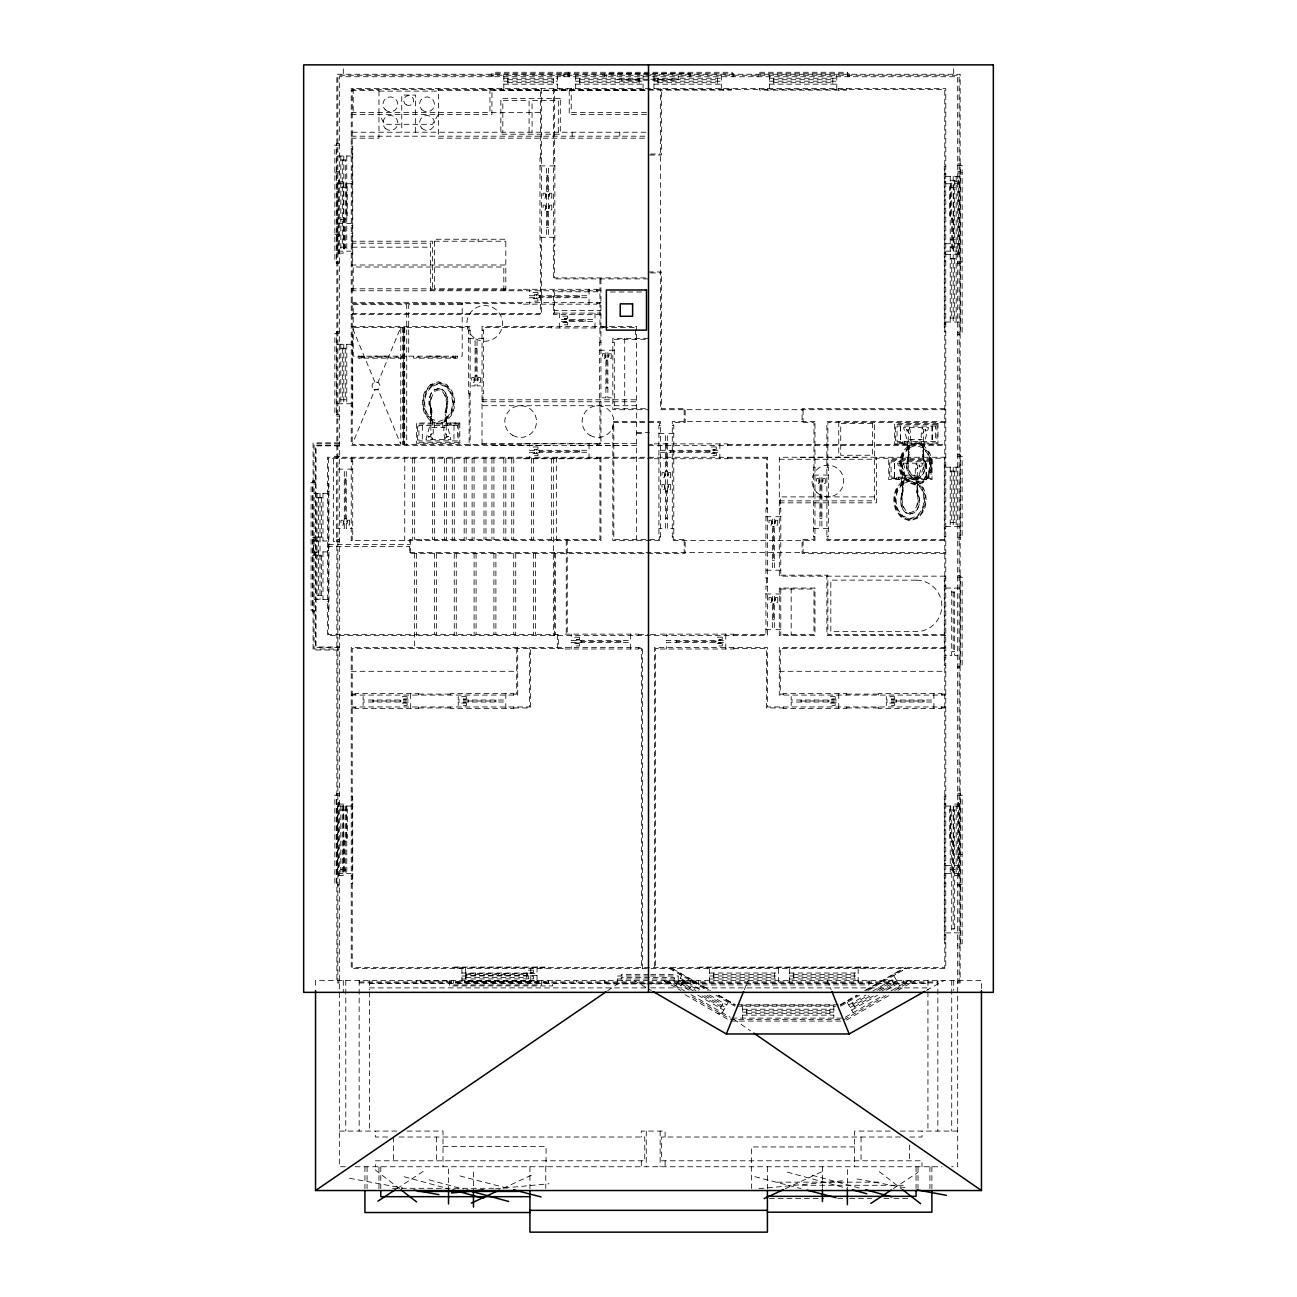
<?xml version="1.0" encoding="UTF-8"?>
<svg xmlns="http://www.w3.org/2000/svg" width="1297" height="1297" viewBox="0 0 1297 1297"><rect width="100%" height="100%" fill="white"/><g stroke="black" fill="none" stroke-linecap="round" stroke-linejoin="round"><path stroke-width="0.75" stroke-dasharray="5 3.75" d="M449.556 980.451L449.54 985.915L552.603 985.915L552.603 980.451M446.071 420.406L450.918 439.424L425.935 439.424L429.145 428.14A38.683 38.683 0 0 0 429.145 404.551L429.242 398.682L431.171 393.413L434.56 389.797L438.743 388.565L442.812 389.894C449.556 395.374 448.162 404.907 446.071 412.284M903.49 488.353L902.453 486.488C902.307 495.211 897.281 506.057 905.711 512.72L909.797 514.05L914.223 512.769L917.546 509.137L919.378 503.885L919.378 498.064A38.683 38.683 0 0 1 919.378 474.475L922.605 463.191L897.605 463.191L900.831 474.475L902.29 485.337M909.44 452.685L908.403 450.805C908.257 459.543 903.231 470.389 911.661 477.037L915.731 478.382L919.913 477.134L923.302 473.518L925.231 468.266L925.328 462.397A38.683 38.683 0 0 1 925.328 438.791L928.539 427.524L903.555 427.524L906.781 438.791L908.24 449.67M919.378 498.064L919.297 503.933L917.368 509.202L913.98 512.818L909.797 514.05M446.233 408.263L445.033 412.835M908.24 458.684L909.44 454.112M902.29 494.352L903.49 489.78M445.033 439.424C440.072 423.73 452.783 404.859 442.147 391.175L438.548 389.894L434.949 391.175C424.314 404.859 437.024 423.73 432.063 439.424M909.44 427.524C914.401 443.217 901.691 462.089 912.326 475.756L915.925 477.037L919.524 475.756C930.16 462.089 917.449 443.217 922.41 427.524M903.49 463.191C908.451 478.885 895.757 497.756 906.376 511.44L909.975 512.72L913.574 511.44C924.21 497.756 911.515 478.885 916.46 463.191M744.348 989.676L748.11 980.451M521.67 444.368L352.217 444.368L374.914 389.716L377.978 389.343L400.773 444.368L400.773 327.444L377.93 382.453L374.022 382.469A3.956 3.956 0 0 0 374.022 389.343L374.979 389.732M445.033 421.071L446.071 419.207M908.403 447.741L909.44 445.86M902.453 483.408L903.49 481.544M673.159 970.642L673.889 969.362L710.756 990.584M680.017 974.598L680.763 973.317M675.802 985.898L681.736 975.587M680.73 985.298L683.697 980.143M720.37 1008.126L723.337 1002.97M722.316 1012.665L728.249 1002.37M729.968 1003.359L730.714 1002.062M438.418 114.395L432.485 124.301L384.917 124.301L378.967 114.395M430.863 435.03L432.063 433.36M445.033 438.532L446.233 436.846L446.233 406.966M909.44 428.415L908.24 430.085L908.24 459.981M923.61 431.917L922.41 433.798M903.49 464.083L902.29 465.769L902.29 495.649M916.46 469.255L917.676 467.585M607.661 990.73L622.69 980.451M397.044 1188.587L425.027 1170.186M893.406 1188.587L918 1172.407M846.438 1020.091L889.337 995.318M897.929 990.373L915.082 980.451M840.164 1004.737L856.847 995.123M864.742 990.584L901.61 969.362L902.339 970.642M840.294 1005.224L857.495 995.318M866.104 990.373L905.695 967.578M840.553 1006.229L859.489 995.318M867.92 990.47L905.954 968.567M848.741 1004.948L865.958 995.026M872.849 991.054L895.238 978.165M852.907 1004.251L868.423 995.318M877.031 990.357L892.547 981.44M850.216 1007.526L870.887 995.626M879.496 990.665L896.73 980.743M854.399 1006.829L873.351 995.918M881.96 990.957L894.038 984.001M851.691 1010.104L877.534 995.221M886.143 990.26L898.205 983.321M845.304 1017.205L883.322 995.318M891.071 990.859L909.132 980.451M885.964 995.512L844.136 1019.604L731.362 1019.604L689.534 995.512M894.687 990.486L912.115 980.451M926.528 990.373L944.103 980.451M503.074 1188.36L531.802 1175.001M785.269 1188.749L824.503 1170.494M445.033 419.969L450.578 413.808A25.324 25.324 0 0 0 450.578 391.807L445.86 385.939L438.548 383.345L431.236 385.939L426.502 391.807A25.324 25.324 0 0 0 426.502 413.808L432.063 419.969M445.033 420.828L451.307 414.197A26.199 26.199 0 0 0 451.307 391.418L446.346 385.258L438.548 382.485L430.75 385.258L425.773 391.418A26.199 26.199 0 0 0 425.773 414.197L432.063 420.828M909.44 446.119L903.166 452.75A26.199 26.199 0 0 0 903.166 475.529L908.127 481.69L915.925 484.462L923.723 481.69L928.701 475.529A26.199 26.199 0 0 0 928.701 452.75L922.41 446.119M909.44 446.979L903.896 453.139A25.324 25.324 0 0 0 903.896 475.14L908.613 481.009L915.925 483.603L923.237 481.009L927.971 475.14A25.324 25.324 0 0 0 927.971 453.139L922.41 446.979M903.49 481.787L897.216 488.418A26.199 26.199 0 0 0 897.216 511.196L902.177 517.357L909.975 520.129L917.79 517.357L922.751 511.196A26.199 26.199 0 0 0 922.751 488.418L916.46 481.787M903.49 482.646L897.946 488.807A25.324 25.324 0 0 0 897.946 510.807L902.663 516.676L909.975 519.27L917.287 516.676L922.021 510.807A25.324 25.324 0 0 0 922.021 488.807L916.46 482.646M438.743 388.565L434.3 389.846L430.993 393.477L429.145 398.73L429.145 404.551M495.47 1188.814L549.036 1183.772M758.923 1188.684L844.396 1180.643M648.5 74.269L336.863 74.269L336.863 458.246M650.527 74.269L960.137 74.269L960.137 982.931L957.672 982.931M503.82 78.225L557.337 78.225M575.673 78.225L643.053 78.225M653.947 78.225L721.327 78.225M769.397 78.225L836.776 78.225M648.743 79.214L617.291 79.214L617.291 75.258M650.705 79.214L678.234 79.214L678.234 75.258M507.792 79.717L553.365 79.717M579.629 79.717L639.081 79.717M657.919 79.717L717.371 79.717M773.352 79.717L832.804 79.717M503.82 81.192L557.337 81.192M575.673 81.192L643.053 81.192M653.947 81.192L721.327 81.192M769.397 81.192L836.776 81.192M507.792 82.684L553.365 82.684M579.629 82.684L639.081 82.684M657.919 82.684L717.371 82.684M773.352 82.684L832.804 82.684M503.82 84.175L557.337 84.175M575.673 84.175L643.053 84.175M653.947 84.175L721.327 84.175M769.397 84.175L836.776 84.175M351.228 90.612L378.967 90.612M438.418 90.612L644.463 90.612M378.967 91.114L438.418 91.114M351.228 112.417L541.481 112.417M646.522 112.417L571.215 112.417L571.215 88.634M351.228 114.395L491.936 114.395L491.936 88.634M646.522 114.395L569.221 114.395L569.221 88.634M352.217 132.229L647.511 132.229M351.228 136.201L647.511 136.201M351.228 138.179L378.967 138.179L378.967 88.634M644.463 138.179L438.418 138.179L438.418 88.634M339.328 143.627L336.361 143.627L336.361 263.534L339.328 263.534M339.328 145.118L334.869 145.118L334.869 262.043L339.328 262.043M351.228 146.107L352.719 146.107L352.719 261.054L351.228 261.054M351.228 154.035L352.719 154.035M650.478 154.035L660.384 154.035M649.489 155.024L661.389 155.024L661.389 89.623M337.852 156.013L351.228 156.013M541.481 157.991L539.99 157.991L539.99 245.198L541.481 245.198M553.365 157.991L554.857 157.991L554.857 245.198L553.365 245.198M340.819 159.985L346.769 159.985M957.672 163.941L960.639 163.941L960.639 334.383L957.672 334.383M957.672 165.432L962.131 165.432L962.131 332.891L957.672 332.891M539.99 165.919L546.442 165.919L546.442 237.27L539.99 237.27M554.857 165.919L548.42 165.919L548.42 237.27L554.857 237.27M945.772 166.421L944.281 166.421L944.281 331.902L945.772 331.902M336.361 171.366L339.328 171.366M957.672 171.366L960.639 171.366M334.869 172.858L339.328 172.858M957.672 172.858L962.131 172.858M351.228 173.847L352.719 173.847M944.281 173.847L945.772 173.847M944.281 174.349L945.772 174.349M546.442 175.841L548.42 175.841M945.772 176.327L959.148 176.327M339.328 180.186L338.339 180.186L338.339 254.715L339.328 254.715M950.231 180.299L956.181 180.299M957.672 180.186L958.661 180.186L958.661 254.715L957.672 254.715M351.228 181.775L352.719 181.775M944.281 181.775L945.772 181.775M337.852 183.752L351.228 183.752M945.772 183.752L959.148 183.752M346.267 186.736L347.256 186.736L347.256 215.967L344.289 215.967L344.289 251.148M950.733 186.736L949.744 186.736L949.744 215.967L952.711 215.967L952.711 251.148M340.819 187.725L346.769 187.725M950.231 187.725L956.181 187.725M546.442 191.68L548.42 191.68M545.437 194.858L546.442 194.858M548.42 194.842L549.409 194.842M545.437 196.463L546.442 196.463M548.42 196.447L549.409 196.447M545.437 206.726L546.442 206.726M548.42 206.742L549.409 206.742M545.437 208.347L546.442 208.347M548.42 208.347L549.409 208.347M546.442 211.508L548.42 211.508M344.289 218.934L345.278 218.934M951.722 218.934L952.711 218.934M340.819 219.436L346.769 219.436M337.852 223.392L351.228 223.392M351.228 225.386L352.719 225.386M546.442 227.364L548.42 227.364M351.228 233.298L352.719 233.298M334.869 234.303L339.328 234.303M336.361 235.778L339.328 235.778M950.231 239.75L956.181 239.75M351.228 241.226L432.485 241.226L432.485 290.771M434.463 241.226L505.814 241.226M351.228 243.22L430.491 243.22L430.491 290.771M945.772 243.706L959.148 243.706M340.819 247.176L346.769 247.176M352.217 247.176L430.491 247.176M950.231 247.176L956.181 247.176M344.289 248.165L345.278 248.165L345.278 159.985M952.711 248.165L951.722 248.165L951.722 180.299M337.852 251.148L351.228 251.148M945.772 251.148L959.148 251.148M351.228 253.126L352.719 253.126M944.281 253.126L945.772 253.126M945.772 254.617L959.148 254.617M950.231 258.573L956.181 258.573M944.281 261.054L945.772 261.054M957.672 262.043L962.131 262.043M957.672 263.534L960.639 263.534M351.228 265.01L505.814 265.01M648.5 271.948L661.389 271.948L661.389 408.701L685.156 408.701L685.156 422.579L673.273 422.579L673.273 425.546M650.478 272.937L660.384 272.937M645.533 277.898L554.37 277.898L554.37 245.198M648.5 278.887L553.365 278.887L553.365 88.634M351.228 288.793L432.485 288.793M505.814 288.793L434.463 288.793L434.463 239.248L476.08 239.248L476.08 241.226M430.491 289.782L521.67 289.782M596.977 289.782L599.944 289.782L599.944 277.898M351.228 290.771L600.933 290.771M610.352 291.971L644.512 291.971M539.503 296.721L579.143 296.721M351.228 302.671L600.933 302.671M352.217 303.66L521.67 303.66M596.977 303.66L599.944 303.66M462.202 304.649L408.701 304.649L408.701 356.172L462.202 356.172L462.202 302.671M553.365 310.599L600.933 310.599M553.365 313.08L600.933 313.08M352.217 313.566L540.492 313.566L540.492 245.198M351.228 314.555L541.481 314.555L541.481 88.634M600.933 314.555L553.365 314.555L553.365 290.771M950.231 318.024L956.181 318.024M569.221 320.505L585.077 320.505M945.772 321.996L959.148 321.996M944.281 323.974L945.772 323.974M351.228 326.455L470.13 326.455L470.13 445.357M551.387 327.444L483.019 327.444L483.019 330.411M602.91 327.444L635.611 327.444L635.611 339.328M403.254 330.411L404.242 330.411M470.13 330.411L468.655 330.411L468.655 393.834L470.13 393.834M482.03 330.411L483.505 330.411L483.505 393.834L482.03 393.834M339.328 331.902L336.361 331.902L336.361 416.126L339.328 416.126M339.328 333.394L334.869 333.394L334.869 414.651L339.328 414.651M351.228 334.383L352.719 334.383L352.719 413.646L351.228 413.646M468.655 338.339L475.091 338.339L475.091 385.906L468.655 385.906M483.505 338.339L477.069 338.339L477.069 385.906L483.505 385.906M648.5 338.339L612.832 338.339L612.832 409.69L648.5 409.69M645.533 339.328L613.821 339.328L613.821 342.311M351.228 342.311L352.719 342.311M600.933 342.311L599.457 342.311L599.457 405.718M612.832 342.311L614.308 342.311L614.308 405.718M337.852 344.289L351.228 344.289M340.819 348.245L346.769 348.245M475.091 348.245L477.069 348.245M599.457 350.239L605.894 350.239L605.894 397.806L599.457 397.806M614.308 350.239L607.871 350.239L607.871 397.806L614.308 397.806M604.905 355.362L605.894 355.362M607.871 355.378L608.86 355.378M406.723 356.172L353.206 356.172L353.206 304.649L406.723 304.649L406.723 445.357M604.905 356.983L605.894 356.983M607.871 356.999L608.86 356.999M605.894 360.144L607.871 360.144M403.254 368.072L404.242 368.072M403.254 372.028L404.242 372.028M403.254 375.011L404.242 375.011M475.091 376L477.069 376M474.102 379.162L475.091 379.162M477.069 379.146L478.058 379.146M474.102 380.767L475.091 380.767M477.069 380.767L478.058 380.767M605.894 387.884L607.871 387.884M340.819 399.784L346.769 399.784M482.03 399.784L636.616 399.784M482.03 401.762L636.616 401.762M337.852 403.74L351.228 403.74M351.228 405.718L352.719 405.718M636.616 405.718L483.019 405.718L483.019 393.834M645.533 408.701L613.821 408.701L613.821 405.718M944.783 408.701L802.097 408.701L802.097 422.579L813.981 422.579L813.981 467.163M945.772 409.69L660.384 409.69L660.384 88.634M644.544 421.574L612.832 421.574L612.832 540.492L660.384 540.492L660.384 421.574L646.522 421.574M945.772 421.574L826.87 421.574L826.87 540.492L945.772 540.492M944.783 422.579L827.859 422.579L827.859 467.163M660.384 425.546L658.908 425.546L658.908 536.52L660.384 536.52M672.284 425.546L673.775 425.546L673.775 536.52L672.284 536.52M432.063 427.394L445.033 427.394M636.616 432.485L649.489 432.485M636.616 433.474L644.544 433.474M658.908 433.474L665.345 433.474L665.345 528.592L658.908 528.592M673.775 433.474L667.323 433.474L667.323 528.592L673.775 528.592M909.44 439.553L922.41 439.553M403.254 441.402L404.242 441.402M339.328 442.877L313.08 442.877L313.08 649.992L339.328 649.992M482.03 443.379L636.616 443.379M665.345 443.379L667.323 443.379M339.328 443.882L314.069 443.882L314.069 649.003L339.328 649.003M596.977 444.368L599.944 444.368L599.944 405.718M649.489 444.368L652.456 444.368M727.779 444.368L944.783 444.368M339.328 445.357L315.544 445.357L315.544 647.511L339.328 647.511M636.616 445.357L351.228 445.357L351.228 88.634L945.772 88.634L945.772 968.567L351.228 968.567L351.228 647.511L642.55 647.511L642.55 968.567M648.5 445.357L945.772 445.357M339.328 445.86L316.046 445.86L316.046 647.008L339.328 647.008M660.384 450.318L719.851 450.318L719.851 443.882M539.503 451.307L579.143 451.307M670.306 451.307L709.929 451.307M660.384 452.296L719.851 452.296L719.851 458.733M957.672 454.777L960.639 454.777L960.639 539.001L957.672 539.001M339.328 456.268L333.394 456.268L333.394 541.481L339.328 541.481M957.672 456.268L962.131 456.268L962.131 537.509L957.672 537.509M339.328 456.755L336.361 456.755L336.361 540.979L339.328 540.979M945.772 457.257L779.302 457.257L779.302 576.16L945.772 576.16M652.456 458.246L328.433 458.246L328.433 634.622L558.326 634.622L558.326 648.5M727.779 458.246L766.414 458.246L766.414 508.781M874.421 458.246L944.783 458.246M779.302 459.235L876.415 459.235M351.228 461.213L352.719 461.213L352.719 536.52L351.228 536.52M944.281 465.185L945.772 465.185M814.97 467.163L813.495 467.163L813.495 536.52L814.97 536.52M826.87 467.163L828.345 467.163L828.345 536.52L826.87 536.52M945.772 467.163L959.148 467.163M337.852 469.141L344.289 469.141L344.289 528.592L337.852 528.592M352.719 469.141L346.267 469.141L346.267 528.592L352.719 528.592M665.345 471.119L667.323 471.119M950.231 471.119L956.181 471.119M664.356 474.297L665.345 474.297M667.323 474.28L668.312 474.28M813.495 475.091L819.931 475.091L819.931 528.592L813.495 528.592M828.345 475.091L821.909 475.091L821.909 528.592L828.345 528.592M903.49 475.221L916.46 475.221M664.356 475.902L665.345 475.902M667.323 475.886L668.312 475.886M344.289 479.047L346.267 479.047M818.942 480.23L819.931 480.23M821.909 480.23L822.898 480.23M315.544 481.041L312.577 481.041L312.577 611.844L315.544 611.844M818.942 481.836L819.931 481.836M821.909 481.852L822.898 481.852M315.544 482.516L311.085 482.516L311.085 610.352L315.544 610.352M327.444 483.505L328.935 483.505L328.935 609.363L327.444 609.363M819.931 484.997L821.909 484.997M664.356 486.164L665.345 486.164M667.323 486.18L668.312 486.18M664.356 487.785L665.345 487.785M667.323 487.785L668.312 487.785M665.345 490.947L667.323 490.947M327.444 491.433L328.935 491.433M314.069 493.427L327.444 493.427M874.421 496.897L780.291 496.897L780.291 508.781M317.035 497.383L322.985 497.383M779.302 500.853L874.421 500.853L874.421 421.574M779.302 502.831L876.415 502.831L876.415 457.257M767.402 508.781L765.927 508.781L765.927 578.138L767.402 578.138M779.302 508.781L780.794 508.781L780.794 576.16M765.927 516.709L772.364 516.709L772.364 570.21L765.927 570.21M780.794 516.709L774.341 516.709L774.341 570.21L780.794 570.21M344.289 518.687L346.267 518.687M665.345 518.687L667.323 518.687M819.931 518.687L821.909 518.687M343.3 521.848L344.289 521.848M346.267 521.848L347.256 521.848M771.375 521.848L772.364 521.848M774.341 521.848L775.33 521.848M950.231 522.659L956.181 522.659M343.3 523.469L344.289 523.469M346.267 523.453L347.256 523.453M771.375 523.453L772.364 523.453M774.341 523.469L775.33 523.469M772.364 526.614L774.341 526.614M945.772 526.614L959.148 526.614M944.281 528.592L945.772 528.592M945.772 536.52L944.281 536.52L944.281 457.257M317.035 537.023L322.985 537.023M312.577 537.509L315.544 537.509M315.544 538.725L313.566 538.725L313.566 554.143L315.544 554.143M314.069 539.293L315.544 539.293M339.328 539.503L336.863 539.503L336.863 982.931L339.328 982.931M944.783 539.503L827.859 539.503L827.859 536.52M313.566 540.492L317.035 540.492M314.069 540.979L327.444 540.979M328.433 544.448L409.69 544.448M327.444 546.442L409.69 546.442M327.444 550.398L328.433 550.398M314.069 551.89L327.444 551.89M313.566 552.376L317.035 552.376M409.69 552.376L945.772 552.376M944.783 553.365L802.097 553.365L802.097 539.503L813.981 539.503L813.981 536.52M314.069 553.592L315.544 553.592M312.577 555.359L315.544 555.359M317.035 555.846L322.985 555.846M772.364 560.304L774.341 560.304M780.794 575.171L827.859 575.171L827.859 634.622L944.783 634.622M957.672 575.673L960.639 575.673L960.639 667.825L957.672 667.825M957.672 577.149L962.131 577.149L962.131 666.334L957.672 666.334M945.772 578.138L944.281 578.138L944.281 665.345L945.772 665.345M767.402 586.066L765.927 586.066L765.927 635.611M944.281 586.066L945.772 586.066M945.772 588.06L951.722 588.06L951.722 655.439L945.772 655.439M959.148 588.06L954.689 588.06L954.689 655.439L959.148 655.439M780.794 589.049L813.981 589.049L813.981 634.622L780.794 634.622M951.722 592.016L954.689 592.016M765.927 593.994L772.364 593.994L772.364 629.677L765.927 629.677M780.794 593.994L774.341 593.994L774.341 629.677L780.794 629.677M317.035 595.485L322.985 595.485M771.375 599.133L772.364 599.133M774.341 599.149L775.33 599.149M314.069 599.457L327.444 599.457M771.375 600.738L772.364 600.738M774.341 600.754L775.33 600.754M327.444 601.435L328.935 601.435M772.364 603.916L774.341 603.916M772.364 619.771L774.341 619.771M638.594 634.622L648.5 634.622M650.478 634.622L658.406 634.622M733.713 634.622L765.927 634.622M945.772 635.611L826.87 635.611L826.87 576.16M581.121 641.561L620.76 641.561M676.24 641.561L715.879 641.561M945.772 647.511L779.302 647.511L779.302 695.079L945.772 695.079M563.287 648.5L352.217 648.5L352.217 967.578L944.783 967.578L944.783 89.623L554.37 89.623L554.37 157.991M638.594 648.5L641.561 648.5L641.561 967.578M658.406 648.5L655.439 648.5L655.439 967.578M733.713 648.5L766.414 648.5L766.414 707.951L783.258 707.951M944.783 648.5L780.291 648.5L780.291 694.09L783.258 694.09M951.722 651.467L954.689 651.467M944.281 657.417L945.772 657.417M351.228 671.295L517.698 671.295M779.302 671.295L945.772 671.295M352.217 694.09L355.183 694.09M418.607 694.09L450.318 694.09M513.742 694.09L516.709 694.09L516.709 648.5M846.682 694.09L878.393 694.09M941.817 694.09L944.783 694.09M351.228 695.079L517.698 695.079L517.698 647.511M373.017 701.012L400.773 701.012M468.152 701.012L495.892 701.012M801.108 701.012L828.848 701.012M896.227 701.012L923.983 701.012M351.228 706.962L529.598 706.962L529.598 647.511M945.772 706.962L767.402 706.962L767.402 647.511L654.45 647.511L654.45 968.567M352.217 707.951L355.183 707.951M418.607 707.951L450.318 707.951M513.742 707.951L530.586 707.951L530.586 648.5M846.682 707.951L878.393 707.951M941.817 707.951L944.783 707.951M339.328 793.667L336.361 793.667L336.361 885.819L339.328 885.819M957.672 793.667L960.639 793.667L960.639 945.286L957.672 945.286M339.328 795.158L334.869 795.158L334.869 884.343L339.328 884.343M957.672 795.158L962.131 795.158L962.131 943.794L957.672 943.794M351.228 796.147L352.719 796.147L352.719 883.354L351.228 883.354M945.772 796.147L944.281 796.147L944.281 942.806L945.772 942.806M339.328 802.47L338.339 802.47L338.339 877.015L339.328 877.015M957.672 802.47L958.661 802.47L958.661 877.015L957.672 877.015M351.228 804.075L352.719 804.075M944.281 804.075L945.772 804.075M337.852 806.053L351.228 806.053M945.772 806.053L959.148 806.053M346.267 809.036L347.256 809.036L347.256 838.267L344.289 838.267L344.289 873.432M950.733 809.036L949.744 809.036L949.744 838.267L952.711 838.267L952.711 873.432M340.819 810.025L346.769 810.025M950.231 810.025L956.181 810.025M344.289 841.234L345.278 841.234M951.722 841.234L952.711 841.234M957.672 853.118L960.639 853.118M957.672 854.61L962.131 854.61M944.281 855.598L945.772 855.598M944.281 863.526L945.772 863.526M945.772 865.504L951.722 865.504M954.689 865.504L959.148 865.504M340.819 869.476L346.769 869.476M950.231 869.476L956.181 869.476M344.289 870.465L345.278 870.465M951.722 870.465L952.711 870.465M337.852 873.432L351.228 873.432M945.772 873.432L959.148 873.432M351.228 875.426L352.719 875.426M944.281 875.426L945.772 875.426M944.281 883.354L945.772 883.354M957.672 884.343L962.131 884.343M957.672 885.819L960.639 885.819M951.722 928.928L954.689 928.928M945.772 932.9L951.722 932.9L951.722 810.025M959.148 932.9L954.689 932.9L954.689 810.025M944.281 934.878L945.772 934.878M461.91 973.026L530.781 973.026M709.589 973.026L778.427 973.026M789.338 973.026L858.176 973.026M465.866 974.517L527.117 974.517M648.743 974.517L621.263 974.517L621.263 975.993M650.705 974.517L674.278 974.517L674.278 975.993M713.545 974.517L774.471 974.517M793.294 974.517L854.22 974.517M461.91 975.993L530.781 975.993M648.743 975.993L617.291 975.993L617.291 981.942M650.705 975.993L678.234 975.993L678.234 981.942M709.589 975.993L778.427 975.993M789.338 975.993L858.176 975.993M465.866 977.484L526.809 977.484M713.545 977.484L774.471 977.484M793.294 977.484L854.22 977.484M461.91 978.976L533.505 978.878L533.505 976.495L528.673 976.495L528.673 978.878M617.291 978.976L678.234 978.976M709.589 978.976L778.427 978.976M789.338 978.976L858.176 978.976M471.038 981.456L531.3 981.456M339.328 981.942L337.852 981.942L337.852 75.258L959.148 75.258L959.148 981.942L957.672 981.942M359.156 981.942L937.844 981.942M359.156 982.931L937.844 982.931M369.564 983.418L927.939 983.45M644.739 983.92L606.396 983.92L606.396 980.451M646.749 983.92L689.129 983.92L689.129 980.451M369.564 987.892L648.743 987.892M650.77 987.892L927.939 987.892M737.361 1004.737L838.138 1004.737M741.268 1005.224L838.267 1005.224M736.939 1006.229L835.803 1006.229M742.662 1009.196L833.825 1009.196M746.634 1010.687L829.869 1010.687M742.662 1012.163L833.825 1012.163M717.387 1013.362L723.499 1013.362M746.634 1013.654L829.869 1013.654M742.662 1015.146L833.825 1015.146M731.767 1018.113L843.731 1018.113M730.778 1021.079L840.732 1021.079M339.328 1131.081L397.352 1131.081M407.08 1131.081L443.007 1131.081L443.007 1166.749M890.277 1131.081L854.61 1131.081L854.61 1166.749M900.199 1131.081L957.672 1131.081M387.592 1137.015L375.498 1137.015L375.498 1131.081M399.087 1137.015L644.755 1137.015L644.755 1160.799L375.498 1160.799L375.498 1166.749M900.523 1137.015L661.616 1137.015L661.616 1160.799L921.989 1160.799L921.989 1166.749M909.862 1137.015L921.989 1137.015L921.989 1131.081M443.007 1146.435L546.069 1146.435L546.069 1166.749M854.61 1146.937L751.563 1146.937L751.563 1188.555M345.359 1166.749L339.328 1166.749L339.328 76.734L957.672 76.734L957.672 1166.749L951.722 1166.749M355.183 1166.749L941.817 1166.749M777.276 1182.167L878.345 1182.167M802.227 1185.28L903.296 1185.28M392.618 1188.311L493.687 1188.311M769.413 1198.46L823.644 1198.46M837.7 1198.46L847.735 1198.46M849.746 1198.46L871.843 1198.46M883.889 1198.46L891.914 1198.46M893.925 1198.46L909.991 1198.46M857.009 1178.957L908.338 1188.344M349.493 1178.292L402.573 1188.003M754.886 1176.687L800.979 1188.603M459.981 1175.957L508.084 1188.392M812.214 1175.244L860.657 1188.409M787.279 1172.131L846.552 1188.247M429.096 1179.832L463.386 1189.171M404.145 1176.736L447.416 1188.49M910.105 514.05L905.971 512.769L902.663 509.137L900.831 503.885L900.831 498.064M438.418 388.565L442.553 389.846L445.86 393.477L447.692 398.73L447.692 404.551M718.651 995.123L735.334 1004.737M669.803 967.578L709.394 990.373M718.003 995.318L735.204 1005.224M669.544 968.567L707.578 990.47M716.009 995.318L734.945 1006.229M680.26 978.165L702.65 991.054M709.54 995.026L726.774 1004.948M682.952 981.44L698.467 990.357M707.076 995.318L722.591 1004.251M678.769 980.743L696.003 990.665M704.611 995.626L725.282 1007.526M681.476 984.001L693.538 990.957M702.147 995.918L721.1 1006.829M677.293 983.321L689.356 990.26M697.964 995.221L723.807 1010.104M666.366 980.451L684.524 990.908M691.123 994.718L730.195 1017.205M663.383 980.451L680.812 990.486M685.092 994.718L729.092 1020.123M633.925 980.451L651.353 990.551M733.826 1019.264L750.444 1030.758M879.35 1171.694L902.825 1189.9M375.287 1169.91L399.589 1188.749M922.41 428.318L923.61 429.988L923.61 459.981M908.24 431.998L909.44 433.684M916.46 464.002L917.676 465.672L917.676 495.649M902.29 467.682L903.49 469.352M445.033 433.263L446.233 434.933M432.063 438.613L430.863 436.943L430.863 406.966M894.735 973.317L895.481 974.598M893.763 975.587L899.696 985.898M891.801 980.143L894.768 985.298M852.161 1002.97L855.128 1008.126M847.249 1002.37L853.183 1012.665M844.785 1002.062L845.531 1003.359M445.033 414.262L446.071 416.126M922.41 454.112L923.61 458.684M916.46 489.78L917.676 494.352M432.063 412.835L430.863 408.263M374.914 382.096L352.217 327.444L469.141 327.444L469.141 330.411M827.389 980.451L831.15 989.676M455.977 981.942L546.15 981.942L546.653 982.931M548.631 980.451L548.647 982.931L548.631 980.451L548.647 981.942M981.456 988.541L981.456 980.451L315.544 980.451L315.544 988.541M956.181 176.327L956.181 251.148M956.181 254.617L956.181 321.996M956.181 467.163L956.181 526.614M956.181 806.053L956.181 873.432M954.689 180.299L954.689 247.176M954.689 258.573L954.689 318.024M954.689 471.119L954.689 522.659M953.7 68.806L953.7 76.734M953.7 980.451L953.7 990.373M953.214 176.327L953.214 251.148M953.214 254.617L953.214 321.996M953.214 467.163L953.214 526.614M953.214 592.016L953.214 651.467M953.214 806.053L953.214 928.928M951.722 258.573L951.722 318.024M951.722 471.119L951.722 522.659M951.722 980.451L951.722 1131.081M950.733 183.752L950.733 215.967M950.733 806.053L950.733 838.267M950.231 176.327L950.231 251.148M950.231 254.617L950.231 321.996M950.231 467.163L950.231 526.614M950.231 806.053L950.231 873.432M941.817 695.079L941.817 693.587L878.393 693.587L878.393 695.079M941.817 706.962L941.817 708.454L878.393 708.454L878.393 706.962M937.844 980.451L937.844 1131.081M933.889 693.587L933.889 700.023L886.321 700.023L886.321 693.587M933.889 708.454L933.889 702.017L886.321 702.017L886.321 708.454M932.17 426.048L932.17 441.531M932.105 426.048L932.105 441.531M931.894 1166.749L931.894 1188.555M929.917 1166.749L929.917 1188.555M927.939 980.451L927.939 990M927.939 991.929L927.939 1131.081M925.328 462.397L925.328 468.217L923.48 473.454L920.173 477.085L916.055 478.382L911.921 477.085L908.613 473.454L906.781 468.217L906.781 462.397M923.983 700.023L923.983 702.017M920.043 439.553L920.043 444.498M918.033 1166.749L918.033 1188.555M916.055 1166.749L916.055 1188.441M914.109 475.221L914.109 480.166M911.807 439.553L911.807 444.498M909.489 1144.943L909.489 1160.799M905.857 475.221L905.857 480.166M904.868 441.531L904.868 443.979M904.058 441.531L904.058 443.979M903.766 980.451L903.766 981.942M902.744 441.531L902.744 443.007L898.724 443.007L898.724 443.979M900.523 426.048L900.523 441.531M900.458 426.048L900.458 441.531M898.918 477.199L898.918 479.647M898.108 477.199L898.108 479.647M896.794 477.199L896.794 478.674L892.79 478.674L892.79 479.647M896.227 700.023L896.227 702.017M893.066 699.034L893.066 700.023M893.082 702.017L893.082 703.006M891.461 699.034L891.461 700.023M891.461 702.017L891.461 703.006M869.087 980.451L869.087 984.909L698.678 984.909L698.678 980.451M868.082 968.567L868.082 967.076L699.667 967.076L699.667 968.567M861.046 1137.015L861.046 1160.799M860.154 967.076L860.154 968.567M858.176 968.567L858.176 981.942M857.576 457.257L798.125 457.257M854.22 973.026L854.22 978.976M849.162 76.734L849.162 73.767L757.01 73.767L757.01 76.734M847.671 76.734L847.671 72.275L758.486 72.275L758.486 76.734M847.379 1169.618L847.379 1188.522M846.682 88.634L846.682 90.125L759.491 90.125L759.491 88.634M846.682 695.079L846.682 693.587L783.258 693.587L783.258 695.079M846.682 706.962L846.682 708.454L783.258 708.454L783.258 706.962M838.754 88.634L838.754 90.125M838.754 421.574L838.754 457.257M838.754 693.587L838.754 700.023L791.186 700.023L791.186 693.587M838.754 708.454L838.754 702.017L791.186 702.017L791.186 708.454M836.776 75.258L836.776 88.634M833.825 1006.229L833.825 1018.113M833.631 699.034L833.631 700.023M833.614 702.017L833.614 703.006M832.804 78.225L832.804 84.175M832.009 699.034L832.009 700.023M831.993 702.017L831.993 703.006M829.869 1009.196L829.869 1015.146M828.848 700.023L828.848 702.017M822.428 1166.506L822.428 1188.295M820.92 484.997L820.92 518.687M803.086 409.69L803.086 421.574M803.086 540.492L803.086 552.376M801.108 700.023L801.108 702.017M793.294 973.026L793.294 978.976M791.186 588.06L791.186 635.611M789.338 968.567L789.338 981.942M780.794 588.06L780.794 635.611M778.427 968.567L778.427 981.942M774.471 973.026L774.471 978.976M773.352 78.225L773.352 84.175M773.352 526.614L773.352 560.304M773.352 603.916L773.352 619.771M769.397 75.258L769.397 88.634M767.402 88.634L767.402 90.125M767.402 1166.749L767.402 1188.555M766.414 578.138L766.414 586.066M746.634 1009.196L746.634 1015.146M742.662 1006.229L742.662 1018.113M733.713 76.734L733.713 73.767L491.433 73.767L491.433 76.734M733.713 635.611L733.713 634.136L658.406 634.136L658.406 635.611M733.713 647.511L733.713 649.003L658.406 649.003L658.406 647.511M732.238 76.734L732.238 72.275L492.925 72.275L492.925 76.734M731.249 88.634L731.249 90.125L493.914 90.125L493.914 88.634M727.779 445.357L727.779 443.882L652.456 443.882L652.456 445.357M727.779 457.257L727.779 458.733L652.456 458.733L652.456 457.257M725.785 634.136L725.785 640.572L666.334 640.572L666.334 634.136M725.785 649.003L725.785 642.55L666.334 642.55L666.334 649.003M723.321 88.634L723.321 90.125M721.327 75.258L721.327 88.634M720.646 639.583L720.646 640.572M720.662 642.55L720.662 643.539M719.041 639.583L719.041 640.572M719.041 642.55L719.041 643.539M717.371 78.225L717.371 84.175M715.879 640.572L715.879 642.55M714.696 449.329L714.696 450.318M714.712 452.296L714.712 453.285M713.545 973.026L713.545 978.976M713.091 449.329L713.091 450.318M713.107 452.296L713.107 453.285M709.929 450.318L709.929 452.296M709.589 968.567L709.589 981.942M707.595 967.076L707.595 968.567M694.722 981.942L694.722 980.954L668.458 980.954L668.458 981.942M690.62 73.767L690.62 76.734M690.62 980.451L690.62 983.434M689.129 76.734L689.129 73.281L606.396 73.281L606.396 76.734M684.168 409.69L684.168 421.574M684.168 540.492L684.168 552.376M676.24 640.572L676.24 642.55M674.278 79.214L674.278 80.203L621.263 80.203L621.263 79.214M674.278 978.976L674.278 977.484L621.263 977.484L621.263 978.976M673.273 536.52L673.273 539.503L685.156 539.503L685.156 553.365L409.69 553.365L409.69 539.503L599.944 539.503L599.944 458.246M670.306 450.318L670.306 452.296M666.334 443.379L666.334 471.119M666.334 490.947L666.334 518.687M665.102 1137.015L665.102 1131.081L641.318 1131.081L641.318 1137.015M665.102 1160.799L665.102 1166.749M664.502 980.451L664.502 981.942M660.141 1131.081L660.141 1166.749M659.395 425.546L659.395 422.579L613.821 422.579L613.821 539.503L659.395 539.503L659.395 536.52M657.919 78.225L657.919 84.175M653.947 75.258L653.947 88.634M646.263 1131.081L646.263 1166.749M643.053 75.258L643.053 88.634M641.318 1160.799L641.318 1166.749M639.081 78.225L639.081 84.175M638.594 635.611L638.594 634.136L563.287 634.136L563.287 635.611M638.594 647.511L638.594 649.003L563.287 649.003L563.287 647.511M636.616 540.492L636.616 326.455L482.03 326.455L482.03 445.357M630.666 634.136L630.666 640.572L571.215 640.572L571.215 634.136M630.666 649.003L630.666 642.55L571.215 642.55L571.215 649.003M627.683 445.357L568.232 445.357M624.716 338.339L624.716 409.69M620.76 640.572L620.76 642.55M619.771 132.229L619.771 136.201M606.883 360.144L606.883 387.884M604.905 73.767L604.905 76.734M604.905 980.451L604.905 983.434M602.91 326.455L602.91 327.946L551.387 327.946L551.387 326.455M600.933 278.887L600.933 445.357M600.933 457.257L600.933 540.492L351.228 540.492L351.228 457.257M599.944 342.311L599.944 291.776L554.37 291.776L554.37 313.08M596.977 290.771L596.977 289.296L521.67 289.296L521.67 290.771M596.977 302.671L596.977 304.163L521.67 304.163L521.67 302.671M596.977 445.357L596.977 443.882L521.67 443.882L521.67 445.357M596.977 457.257L596.977 458.733L521.67 458.733L521.67 457.257M594.983 313.08L594.983 319.516L559.315 319.516L559.315 313.08M594.983 327.946L594.983 321.494L559.315 321.494L559.315 327.946M589.049 289.296L589.049 295.732L529.598 295.732L529.598 289.296M589.049 304.163L589.049 297.71L529.598 297.71L529.598 304.163M589.049 443.882L589.049 450.318L529.598 450.318L529.598 443.882M589.049 458.733L589.049 452.296L529.598 452.296L529.598 458.733M585.077 319.516L585.077 321.494M581.121 640.572L581.121 642.55M579.629 78.225L579.629 84.175M579.143 295.732L579.143 297.71M579.143 450.318L579.143 452.296M577.959 639.583L577.959 640.572M577.959 642.55L577.959 643.539M576.354 639.583L576.354 640.572M576.338 642.55L576.338 643.539M576.354 980.451L576.354 981.942M575.673 75.258L575.673 88.634M573.679 88.634L573.679 90.125M572.204 132.229L572.204 136.201M569.723 73.767L569.723 76.734M569.221 319.516L569.221 321.494M568.232 72.275L568.232 76.734M567.243 88.634L567.243 90.125M567.243 539.503L567.243 634.136M566.059 318.527L566.059 319.516M566.076 321.494L566.076 322.483M566.254 540.492L566.254 634.136M565.751 88.634L565.751 90.125M564.762 72.275L564.762 76.734M564.454 318.527L564.454 319.516M564.471 321.494L564.471 322.483M563.287 73.767L563.287 76.734M559.315 88.634L559.315 90.125M558.326 132.229L558.326 100.517L532.062 100.517L532.062 132.229M557.337 75.258L557.337 88.634M557.337 552.376L557.337 553.365M557.337 634.622L557.337 648.5M557.013 457.257L557.013 458.246M557.013 539.503L557.013 540.492M556.348 457.257L556.348 540.492M555.359 553.365L555.359 634.622M554.63 539.503L554.63 540.492M554.37 552.376L554.37 635.611M553.365 78.225L553.365 84.175M553.365 458.246L553.365 635.611M551.387 458.246L551.387 539.503M550.398 445.357L490.947 445.357M547.431 175.841L547.431 191.68M547.431 211.508L547.431 227.364M545.778 1166.749L545.778 1188.555M544.951 968.567L544.951 967.076L451.988 967.076L451.988 968.567M541.676 980.451L541.676 984.909L450.999 984.909L450.999 980.451M540.687 967.076L540.687 968.567M540.492 157.991L540.492 89.623L352.217 89.623L352.217 444.368M539.503 295.732L539.503 297.71M539.503 450.318L539.503 452.296M537.736 980.451L537.736 981.942M537.234 980.451L537.234 981.942M537.023 967.076L537.023 973.528L465.672 973.528L465.672 967.076M536.342 294.743L536.342 295.732M536.342 297.71L536.342 298.699M536.342 449.329L536.342 450.318M536.342 452.296L536.342 453.285M535.531 553.365L535.531 634.622M534.737 294.743L534.737 295.732M534.721 297.71L534.721 298.699M534.737 449.329L534.737 450.318M534.721 452.296L534.721 453.285M533.553 458.246L533.553 539.503M533.553 553.365L533.553 634.622M532.759 967.076L532.759 968.567M531.883 972.523L531.883 973.528M531.883 975.506L531.883 976.495M531.575 458.246L531.575 539.503M531.3 980.954L531.3 981.942M530.781 968.567L530.781 981.942M530.262 972.523L530.262 973.528M530.278 975.506L530.278 976.495M529.922 1166.749L529.922 1188.684M529.095 132.229L529.095 100.517L502.831 100.517L502.831 132.229M527.117 973.528L527.117 975.506M526.809 973.026L526.809 978.976M515.72 553.365L515.72 634.622M513.742 458.246L513.742 539.503M513.742 553.365L513.742 634.622M513.742 695.079L513.742 693.587L450.318 693.587L450.318 695.079M513.742 706.962L513.742 708.454L450.318 708.454L450.318 706.962M511.748 458.246L511.748 539.503M508.781 457.257L508.781 458.246M508.781 539.503L508.781 540.492M507.792 78.225L507.792 84.175M505.814 290.771L505.814 239.248L478.058 239.248L478.058 241.226M505.814 458.246L505.814 539.503M505.814 693.587L505.814 700.023L458.246 700.023L458.246 693.587M505.814 708.454L505.814 702.017L458.246 702.017L458.246 708.454M504.322 973.528L504.322 975.506M503.82 75.258L503.82 88.634M503.82 290.771L503.82 267.004L353.206 267.004L353.206 290.771M503.82 458.246L503.82 539.503M501.842 88.634L501.842 90.125M498.372 973.528L498.372 975.506M495.892 553.365L495.892 634.622M495.892 700.023L495.892 702.017M493.914 458.246L493.914 539.503M493.914 553.365L493.914 634.622M491.936 458.246L491.936 539.503M489.958 88.634L489.958 112.417M485.986 458.246L485.986 539.503M484.008 458.246L484.008 539.503M476.08 348.245L476.08 376M476.08 553.365L476.08 634.622M475.577 973.528L475.577 975.506M474.102 458.246L474.102 539.503M474.102 553.365L474.102 634.622M473.47 1172.034L473.47 1188.182M472.124 458.246L472.124 539.503M471.832 980.954L471.832 981.942M471.427 980.954L471.443 981.942M471.038 980.954L471.038 981.942M469.141 393.834L469.141 444.368M468.152 700.023L468.152 702.017M466.174 458.246L466.174 539.503M465.866 973.026L465.866 978.976M464.991 699.034L464.991 700.023M465.007 702.017L465.007 703.006M465.104 980.451L465.104 981.942M464.602 980.451L464.602 981.942M464.196 458.246L464.196 539.503M463.369 699.034L463.369 700.023M463.386 702.017L463.386 703.006M461.91 968.567L461.91 981.942M459.916 967.076L459.916 968.567M457.744 967.076L457.744 968.567M457.257 356.172L457.257 358.167L413.646 358.167L413.646 356.172M456.268 553.365L456.268 634.622M455.75 423.941L455.75 422.968L449.605 422.968L449.605 425.416M455.49 981.942L455.49 982.931M455.409 356.172L455.409 358.167M454.258 358.167L454.258 357.178L416.645 357.178L416.645 358.167M454.274 458.246L454.274 539.503M454.274 553.365L454.274 634.622M454.015 425.416L453.95 440.899M453.577 356.172L453.577 358.167M453.512 980.451L453.512 982.931M452.248 356.172L452.248 357.178M452.296 458.246L452.296 539.503M451.729 423.941L451.729 425.416M450.416 422.968L450.416 425.416M448.535 1168.921L448.535 1188.311M447.043 981.942L447.043 980.954L420.779 980.954L420.779 981.942M446.346 458.246L446.346 539.503M444.368 458.246L444.368 539.503M442.666 422.449L442.666 427.394M442.39 457.257L442.39 458.246M442.39 539.503L442.39 540.492M441.402 356.172L429.502 356.172M436.44 553.365L436.44 634.622M436.44 1137.015L436.44 1160.799M434.43 422.449L434.43 427.394M434.463 458.246L434.463 539.503M434.463 553.365L434.463 634.622M432.485 458.246L432.485 539.503M422.368 425.416L422.303 440.899M421.574 539.503L421.574 540.492M418.655 356.172L418.655 357.178M418.607 695.079L418.607 693.587L355.183 693.587L355.183 695.079M418.607 706.962L418.607 708.454L355.183 708.454L355.183 706.962M416.629 553.365L416.629 635.611M416.823 980.451L416.823 981.942M415.64 132.229L415.64 95.07L401.762 95.07L401.762 132.229M414.651 458.246L414.651 539.503M414.651 553.365L414.651 648.5M412.657 458.246L412.657 539.503M410.679 457.257L410.679 458.246M410.679 539.503L410.679 553.365M410.679 693.587L410.679 700.023L363.111 700.023L363.111 693.587M410.679 708.454L410.679 702.017L363.111 702.017L363.111 708.454M405.539 699.034L405.539 700.023M405.539 702.017L405.539 703.006M404.729 327.444L404.729 444.368M404.729 457.257L404.729 540.492M404.242 327.444L404.242 444.368M403.934 699.034L403.934 700.023M403.918 702.017L403.918 703.006M403.74 330.411L403.74 372.028M403.74 375.011L403.74 441.402M403.254 327.444L403.254 444.368M402.751 327.444L402.751 444.368M401.762 356.172L401.762 358.167L358.167 358.167L358.167 356.172M400.773 700.023L400.773 702.017M398.763 358.167L398.763 357.178L361.166 357.178L361.166 358.167M396.769 356.172L396.769 357.178M393.51 1137.015L393.51 1160.799M385.906 356.172L374.022 356.172M380.783 1166.749L380.783 1188.684M378.967 1166.749L378.967 1188.555M373.017 700.023L373.017 702.017M369.564 980.451L369.564 990M369.564 991.929L369.564 1131.081M367.083 1166.749L367.083 1188.555M364.927 1166.749L364.927 1188.636M363.16 356.172L363.16 357.178M361.847 356.172L361.847 358.167M359.999 356.172L359.999 358.167M359.156 980.451L359.156 1131.081M353.206 88.634L353.206 112.417M352.217 458.246L352.217 461.213M352.217 536.52L352.217 540.492M346.769 156.013L346.769 251.148M346.769 344.289L346.769 403.74M346.769 806.053L346.769 873.432M346.267 183.752L346.267 215.967M346.267 806.053L346.267 838.267M345.78 980.451L345.78 1131.081M345.278 348.245L345.278 399.784M345.278 479.047L345.278 518.687M345.278 806.053L345.278 873.432M343.786 156.013L343.786 251.148M343.786 344.289L343.786 403.74M343.786 806.053L343.786 873.432M343.3 68.806L343.3 76.734M343.3 980.451L343.3 992.351M342.311 159.985L342.311 247.176M342.311 348.245L342.311 399.784M342.311 806.053L342.311 873.432M340.819 156.013L340.819 251.148M340.819 344.289L340.819 403.74M340.819 806.053L340.819 873.432M322.985 493.427L322.985 540.979M322.985 551.89L322.985 599.457M321.494 497.383L321.494 537.023M321.494 555.846L321.494 595.485M320.019 493.427L320.019 599.457M318.527 497.383L318.527 595.485M317.035 493.427L317.035 599.457M374.022 389.343A3.956 3.956 0 0 0 379.956 385.906A3.956 3.956 0 0 0 374.022 382.469M922.41 445.779A4.945 4.945 0 0 1 922.41 452.588M909.44 472.189A18.661 18.661 0 0 1 909.44 456.09M922.41 456.09A18.661 18.661 0 0 1 922.41 472.189M903.49 507.857A18.661 18.661 0 0 1 903.49 491.758M916.46 491.758A18.661 18.661 0 0 1 916.46 507.857M916.46 481.446A4.945 4.945 0 0 1 916.46 488.256M445.033 394.758A18.661 18.661 0 0 1 445.033 410.857M432.063 410.857A18.661 18.661 0 0 1 432.063 394.758M432.063 421.168A4.945 4.945 0 0 1 432.063 414.359M430.004 436.635L428.253 437.316L428.188 436.149L430.004 436.635M448.34 436.635L446.59 437.316L446.525 436.149L448.34 436.635M906.765 429.323L906.862 431.22L907.949 430.799L906.765 429.323M900.815 465.007L900.929 466.888L902.015 466.466L900.815 465.007M925.101 429.323L925.199 431.22L926.285 430.799L925.101 429.323M919.151 465.007L919.249 466.888L920.335 466.466L919.151 465.007M430.312 384.642L425.124 391.062A26.994 26.994 0 0 0 425.124 414.554L430.312 420.974L438.548 423.908L446.784 420.974L451.972 414.554A26.994 26.994 0 0 0 451.972 391.062L446.784 384.642L438.548 381.707L430.312 384.642M431.625 386.506L427.102 392.116A24.611 24.611 0 0 0 427.102 413.5L431.625 419.109L438.548 421.574L445.455 419.109L449.994 413.5A24.611 24.611 0 0 0 449.994 392.116L445.455 386.506L438.548 384.042L431.625 386.506M907.689 445.957L902.501 452.394A26.994 26.994 0 0 0 902.501 475.869L907.689 482.306L915.925 485.24L924.161 482.306L929.349 475.869A26.994 26.994 0 0 0 929.349 452.394L924.161 445.957L915.925 443.039L907.689 445.957M909.019 447.838L904.479 453.447A24.611 24.611 0 0 0 904.479 474.815L909.019 480.441L915.925 482.889L922.848 480.441L927.371 474.815A24.611 24.611 0 0 0 927.371 453.447L922.848 447.838L915.925 445.374L909.019 447.838M901.739 481.641L896.551 488.061A26.994 26.994 0 0 0 896.551 511.553L901.739 517.989L909.975 520.908L918.227 517.989L923.399 511.553A26.994 26.994 0 0 0 923.399 488.061L918.227 481.641L909.975 478.706L901.739 481.641M903.069 483.505L898.545 489.115A24.611 24.611 0 0 0 898.545 510.499L903.069 516.109L909.975 518.573L916.898 516.109L921.421 510.499A24.611 24.611 0 0 0 921.421 489.115L916.898 483.505L909.975 481.041L903.069 483.505M560.304 98.54L500.853 98.54L500.853 134.207L560.304 134.207L560.304 98.54M343.3 181.775L337.35 181.775L337.35 253.126L343.3 253.126L343.3 181.775M959.65 181.775L953.7 181.775L953.7 253.126L959.65 253.126L959.65 181.775M545.437 193.253L543.07 193.253L543.07 198.084L545.437 198.084L545.437 193.253M551.792 193.221L549.409 193.221L549.409 198.052L551.792 198.052L551.792 193.221M545.437 205.104L543.07 205.104L543.07 209.936L545.437 209.936L545.437 205.104M551.792 205.153L549.409 205.153L549.409 209.968L551.792 209.968L551.792 205.153M537.963 292.36L533.148 292.36L533.148 294.743L537.963 294.743L537.963 292.36M537.931 298.699L533.099 298.699L533.099 301.082L537.931 301.082L537.931 298.699M567.664 316.144L562.833 316.144L562.833 318.527L567.664 318.527L567.664 316.144M567.697 322.483L562.866 322.483L562.866 324.866L567.697 324.866L567.697 322.483M604.905 353.741L602.521 353.741L602.521 358.572L604.905 358.572L604.905 353.741M611.244 353.789L608.86 353.789L608.86 358.604L611.244 358.604L611.244 353.789M474.102 377.573L471.719 377.573L471.719 382.388L474.102 382.388L474.102 377.573M480.441 377.524L478.058 377.524L478.058 382.356L480.441 382.356L480.441 377.524M814.97 421.574L672.284 421.574L672.284 540.492L814.97 540.492L814.97 421.574M459.803 423.033L416.499 423.033L416.499 443.282L459.803 443.282L459.803 423.033M872.443 423.568L840.732 423.568L840.732 455.263L872.443 455.263L872.443 423.568M937.974 423.665L894.671 423.665L894.671 443.914L937.974 443.914L937.974 423.665M458.814 424.022L417.488 424.022L417.488 442.293L458.814 442.293L458.814 424.022M936.985 424.654L895.66 424.654L895.66 442.925L936.985 442.925L936.985 424.654M457.419 425.416L418.882 425.416L418.882 440.899L457.419 440.899L457.419 425.416M935.591 426.048L897.054 426.048L897.054 441.531L935.591 441.531L935.591 426.048M537.963 446.946L533.148 446.946L533.148 449.329L537.963 449.329L537.963 446.946M716.301 446.946L711.469 446.946L711.469 449.329L716.301 449.329L716.301 446.946M537.931 453.285L533.099 453.285L533.099 455.669L537.931 455.669L537.931 453.285M716.333 453.285L711.502 453.285L711.502 455.669L716.333 455.669L716.333 453.285M767.402 457.257L327.444 457.257L327.444 635.611L767.402 635.611L767.402 457.257M932.024 459.333L888.721 459.333L888.721 479.582L932.024 479.582L932.024 459.333M931.035 460.322L889.71 460.322L889.71 478.593L931.035 478.593L931.035 460.322M929.641 461.716L891.104 461.716L891.104 477.199L929.641 477.199L929.641 461.716M670.695 472.659L668.312 472.659L668.312 477.491L670.695 477.491L670.695 472.659M664.356 472.692L661.973 472.692L661.973 477.523L664.356 477.523L664.356 472.692M818.942 478.609L816.559 478.609L816.559 483.424L818.942 483.424L818.942 478.609M825.281 478.642L822.898 478.642L822.898 483.473L825.281 483.473L825.281 478.642M664.356 484.543L661.973 484.543L661.973 489.374L664.356 489.374L664.356 484.543M670.695 484.592L668.312 484.592L668.312 489.407L670.695 489.407L670.695 484.592M349.639 520.227L347.256 520.227L347.256 525.042L349.639 525.042L349.639 520.227M771.375 520.227L768.991 520.227L768.991 525.042L771.375 525.042L771.375 520.227M343.3 520.259L340.916 520.259L340.916 525.09L343.3 525.09L343.3 520.259M777.714 520.259L775.33 520.259L775.33 525.09L777.714 525.09L777.714 520.259M916.055 580.132L830.826 580.132L830.826 631.655L916.055 631.655A25.762 25.762 0 0 0 941.817 605.894A25.762 25.762 0 0 0 916.055 580.132M814.97 588.06L779.302 588.06L779.302 635.611L814.97 635.611L814.97 588.06M771.375 597.512L768.991 597.512L768.991 602.343L771.375 602.343L771.375 597.512M777.714 597.544L775.33 597.544L775.33 602.375L777.714 602.375L777.714 597.544M579.581 637.2L574.766 637.2L574.766 639.583L579.581 639.583L579.581 637.2M722.234 637.2L717.419 637.2L717.419 639.583L722.234 639.583L722.234 637.2M579.548 643.539L574.717 643.539L574.717 645.922L579.548 645.922L579.548 643.539M722.283 643.539L717.452 643.539L717.452 645.922L722.283 645.922L722.283 643.539M407.161 696.651L402.346 696.651L402.346 699.034L407.161 699.034L407.161 696.651M466.58 696.651L461.764 696.651L461.764 699.034L466.58 699.034L466.58 696.651M835.236 696.651L830.42 696.651L830.42 699.034L835.236 699.034L835.236 696.651M894.654 696.651L889.839 696.651L889.839 699.034L894.654 699.034L894.654 696.651M407.128 703.006L402.297 703.006L402.297 705.373L407.128 705.373L407.128 703.006M466.628 703.006L461.797 703.006L461.797 705.373L466.628 705.373L466.628 703.006M835.203 703.006L830.372 703.006L830.372 705.373L835.203 705.373L835.203 703.006M894.703 703.006L889.872 703.006L889.872 705.373L894.703 705.373L894.703 703.006M343.3 804.075L337.35 804.075L337.35 875.426L343.3 875.426L343.3 804.075M959.65 804.075L953.7 804.075L953.7 875.426L959.65 875.426L959.65 804.075M533.472 970.156L528.641 970.156L528.641 972.523L533.472 972.523L533.472 970.156M537.023 975.506L465.672 975.506L465.672 980.954L537.023 980.954L537.023 975.506M926.22 477.199L926.22 461.716L926.155 477.199M894.59 477.199L894.59 461.716L894.525 477.199M406.22 104.814A4.961 4.961 0 0 0 413.646 100.517A4.961 4.961 0 0 0 406.22 96.237A4.961 4.961 0 0 0 406.22 104.814M385.112 128.192A7.425 7.425 0 0 0 397.547 124.869A7.425 7.425 0 0 0 388.435 115.757A7.425 7.425 0 0 0 385.112 128.192M385.112 109.613A7.425 7.425 0 0 0 397.547 106.289A7.425 7.425 0 0 0 388.435 97.178A7.425 7.425 0 0 0 385.112 109.613M421.768 109.613A7.425 7.425 0 0 0 434.203 106.289A7.425 7.425 0 0 0 425.108 97.178A7.425 7.425 0 0 0 421.768 109.613M421.768 128.192A7.425 7.425 0 0 0 434.203 124.869A7.425 7.425 0 0 0 425.108 115.757A7.425 7.425 0 0 0 421.768 128.192M475.804 338.857A17.834 17.834 0 0 0 502.555 323.407A17.834 17.834 0 0 0 475.804 307.973A17.834 17.834 0 0 0 475.804 338.857M590.038 435.306A15.856 15.856 0 0 0 613.821 421.574A15.856 15.856 0 0 0 590.038 407.842A15.856 15.856 0 0 0 590.038 435.306M512.737 435.306A15.856 15.856 0 0 0 536.52 421.574A15.856 15.856 0 0 0 512.737 407.842A15.856 15.856 0 0 0 512.737 435.306M816.64 492.244A15.856 15.856 0 0 0 843.163 485.143A15.856 15.856 0 0 0 823.757 465.72A15.856 15.856 0 0 0 816.64 492.244"/><path stroke-width="1.5" d="M653.104 991.557L726.32 1033.968L743.603 991.524M315.544 990.551L315.544 1190.533L605.991 991.881M377.897 1201.184L395.634 1189.511M870.871 1203.405L891.185 1190.046M726.32 1033.968L849.178 1033.968L924.761 991.362M471.395 1203.097L499.232 1190.143M764.095 1198.606L783.453 1189.608M451.502 1192.964L483.343 1189.965M315.544 1190.533L981.456 1190.533L981.456 990.551M417.553 1191.424L518.622 1191.424M767.402 1196.337L916.055 1196.337L916.055 1190.419M529.922 1196.677L380.783 1196.677L380.783 1190.678M529.922 1210.344L767.402 1210.344M767.402 1212.192L931.894 1212.192L931.894 1190.451M529.922 1212.533L364.927 1212.533L364.927 1190.63M917.222 1189.965L946.405 1195.299M413.938 1190.079L438.889 1194.65M806.929 1190.143L835.917 1197.634M513.596 1189.819L541.011 1196.904M865.796 1189.803L891.752 1196.872M852.518 1189.868L866.818 1193.759M466.969 1190.143L508.619 1201.46M452.912 1189.981L483.684 1198.363M753.768 1033.061L981.456 1190.533M902.825 1189.9L920.611 1203.681M401.016 1189.868L416.564 1201.914M831.896 991.524L849.178 1033.968M847.379 1189.56L847.379 1204.67M822.428 1189.738L822.428 1201.557M767.402 1190.419L767.402 1232.15L529.922 1232.15L529.922 1190.533M648.5 64.85L648.5 992.351M473.47 1190.014L473.47 1207.085M448.535 1189.576L448.535 1203.973M993.34 64.85L303.66 64.85L303.66 992.351L993.34 992.351L993.34 64.85M646.49 289.993L606.364 289.993L606.364 330.135L646.49 330.135L646.49 289.993M632.612 303.871L620.225 303.871L620.225 316.257L632.612 316.257L632.612 303.871"/></g></svg>
